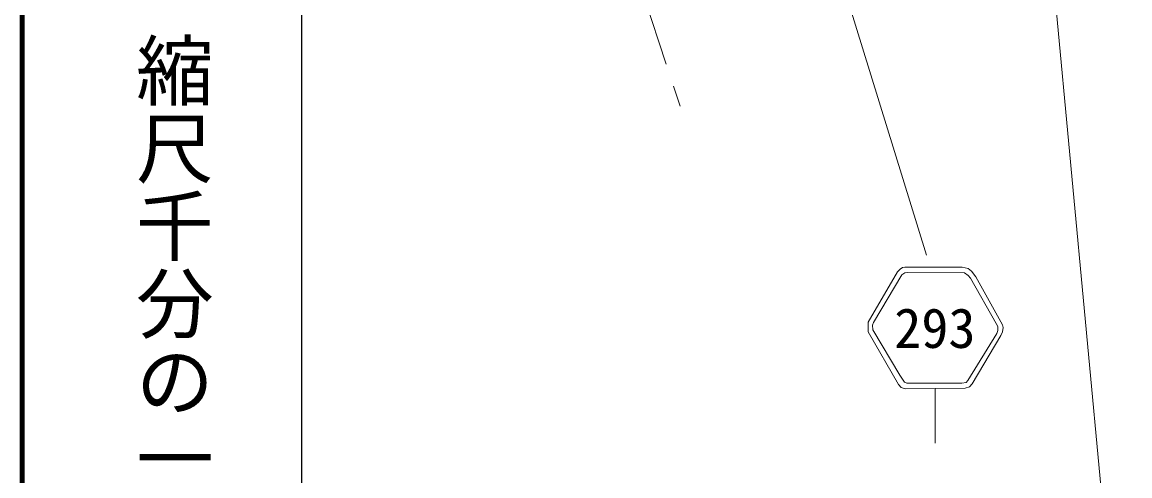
# Model space of a CAD drawing. Units: millimetres, scale not verified. Extents: x 40000 to 680000, y 20000 to 380000.
# Drawn here: x 40000 to 111377, y 262367 to 291624 of the extents above; entities that cross this region are included whole.
import ezdxf
from ezdxf.enums import TextEntityAlignment as Align

# ---------------------------------------------------------------- set-up
doc = ezdxf.new("R2010")
doc.units = ezdxf.units.MM
doc.header["$LTSCALE"] = 1000
doc.linetypes.add('CHAIN', pattern=[18.5, 12, -1.5, 3.5, -1.5])
for name, color, linetype, lineweight in [('M-BGD-HTXT', 7, 'Continuous', 25), ('M-BGD-RSTR', 7, 'Continuous', 13), ('M-BMK', 2, 'CHAIN', 13), ('M-STR-STRC', 7, 'Continuous', 13), ('M-TTL', 2, 'Continuous', 140)]:
    doc.layers.add(name, color=color, linetype=linetype, lineweight=lineweight)
doc.styles.add('@ＭＳ ゴシック', font='')
doc.styles.add('ＭＳ ゴシック', font='')
doc.styles.get('@ＭＳ ゴシック').set_extended_font_data('@MS Gothic')
doc.styles.get('ＭＳ ゴシック').set_extended_font_data('MS Gothic')

msp = doc.modelspace()

# ---------------------------------------------------------------- linework, layer by layer
at = {"layer": 'M-BGD-HTXT'}
msp.add_line((58000, 370000), (58000, 20000), dxfattribs=at)
at = {"layer": 'M-BGD-RSTR'}
msp.add_line((104525, 314814), (111688, 238615), dxfattribs=at)
at = {"layer": 'M-BMK'}
msp.add_line((66181, 335460), (82400, 286203), dxfattribs=at)
at = {"layer": 'M-STR-STRC'}
for p, q in [((88719, 307579), (98271, 276601)), ((98822, 267997), (98822, 264472))]:
    msp.add_line(p, q, dxfattribs=at)
for points in [[(96869, 275819), (100582, 275829), (100967, 275748), (101170, 275566), (101444, 275211), (103169, 272106), (103210, 271934), (103169, 271660), (103057, 271426), (101216, 268302), (101049, 268104), (100759, 268013), (96894, 267982), (96651, 268058), (96468, 268256), (94505, 271649), (94507, 272280), (96403, 275534), (96575, 275687), (96717, 275798)], [(96869, 275819), (100582, 275829), (100967, 275748), (101170, 275566), (101444, 275211), (103169, 272106), (103210, 271934), (103169, 271660), (103057, 271426), (101216, 268302), (101049, 268104), (100759, 268013), (96894, 267982), (96651, 268058), (96468, 268256), (94505, 271649), (94507, 272280), (96403, 275534), (96575, 275687), (96717, 275798)], [(96693, 275338), (96876, 275449), (97079, 275470), (100721, 275449), (100954, 275277), (101106, 275125), (102770, 272193), (102872, 271990), (102872, 271736), (102801, 271544), (100944, 268520), (100822, 268378), (100559, 268338), (96998, 268338), (96866, 268409), (96546, 268870), (94806, 271777), (94796, 272081), (94867, 272254)], [(96693, 275338), (96876, 275449), (97079, 275470), (100721, 275449), (100954, 275277), (101106, 275125), (102770, 272193), (102872, 271990), (102872, 271736), (102801, 271544), (100944, 268520), (100822, 268378), (100559, 268338), (96998, 268338), (96866, 268409), (96546, 268870), (94806, 271777), (94796, 272081), (94867, 272254)]]:
    msp.add_lwpolyline(points, close=True, dxfattribs=at)
at = {"layer": 'M-TTL'}
msp.add_line((40000, 380000), (40000, 20000), dxfattribs=at)

# ---------------------------------------------------------------- texts
at = {"layer": 'M-BGD-HTXT', "style": '@ＭＳ ゴシック'}
msp.add_text('縮尺千分の一', height=3666, rotation=270, dxfattribs=at).set_placement((49777, 261030), align=Align.MIDDLE_RIGHT)
at = {"layer": 'M-STR-STRC', "style": 'ＭＳ ゴシック'}
msp.add_text('293', height=2566, dxfattribs=at).set_placement((98813, 271898), align=Align.MIDDLE_CENTER)

doc.saveas('drawing.dxf')
